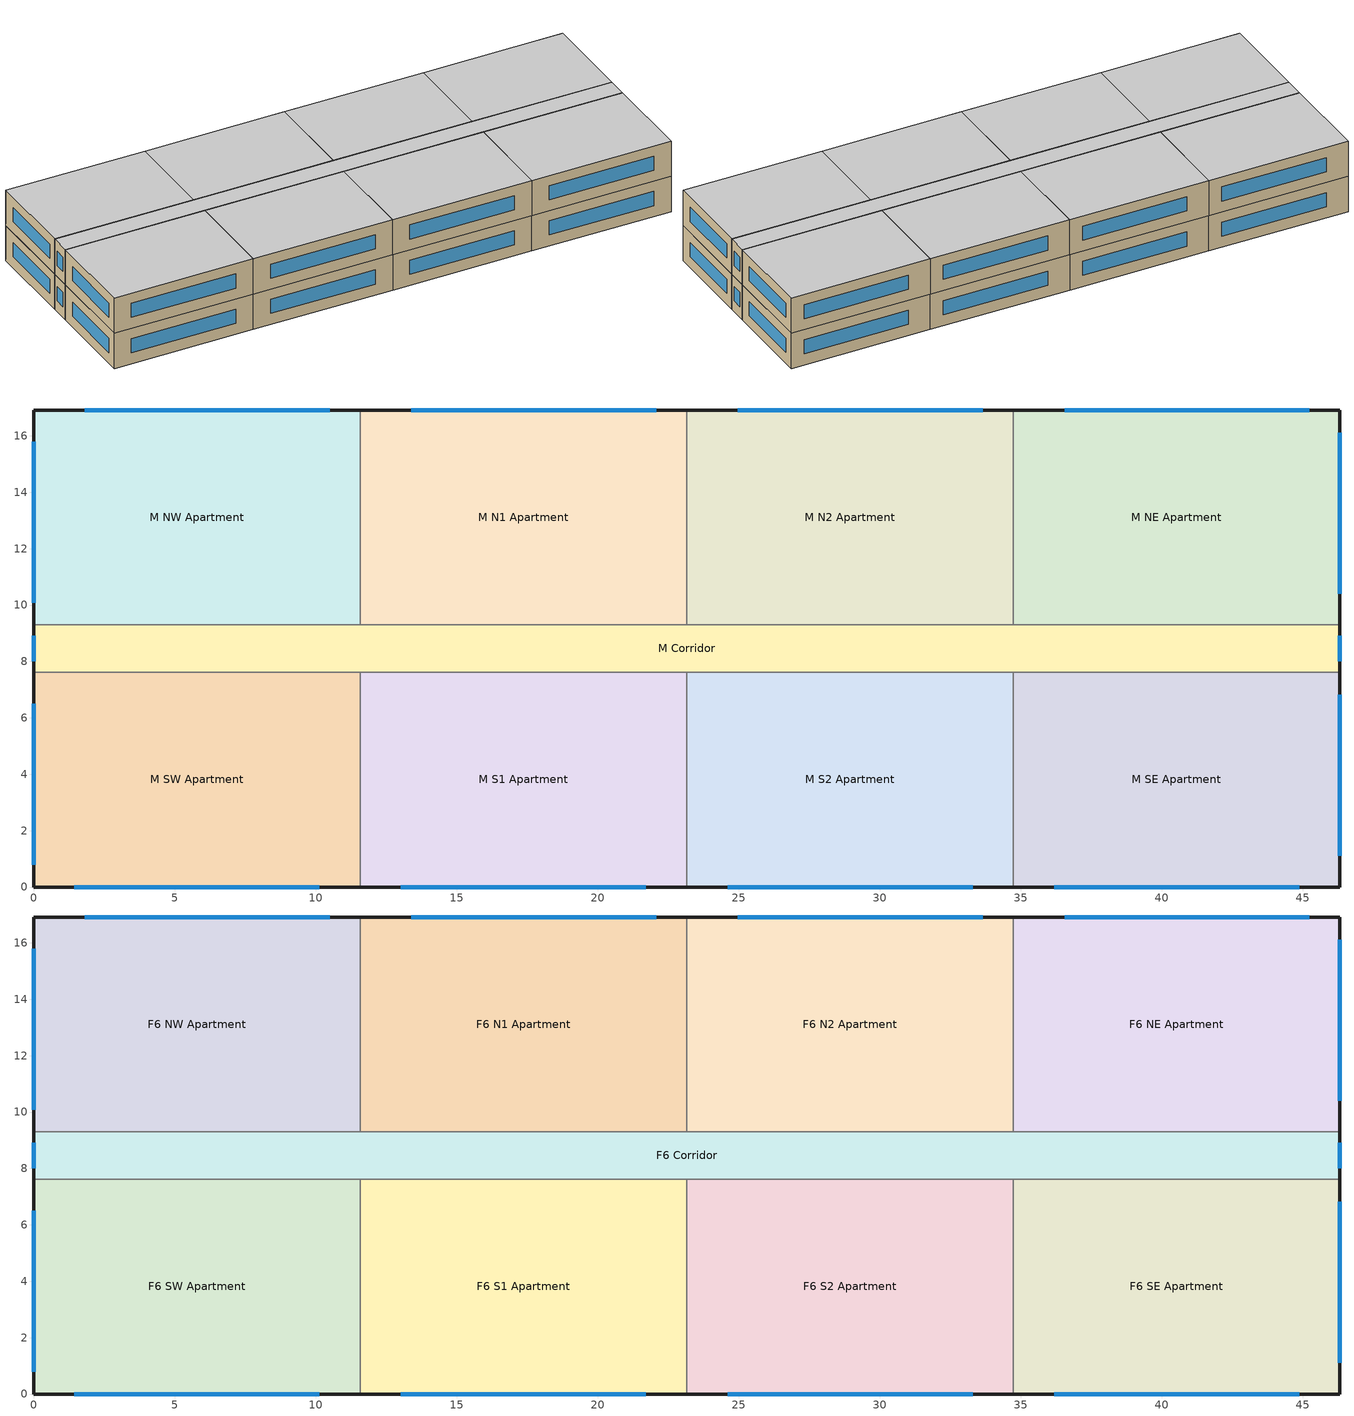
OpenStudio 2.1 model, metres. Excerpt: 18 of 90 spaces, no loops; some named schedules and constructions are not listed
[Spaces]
M S1 Apartment
 floor to F4 S1 Apartment: 23.16,7.62 23.16,0 11.58,0 11.58,7.62 z12.19
 wall outside: 11.58,0 23.16,0 z12.19:15.24
 wall to M Corridor: 23.16,7.62 11.58,7.62 z12.19:15.24
 wall to M S2 Apartment: 23.16,0 23.16,7.62 z12.19:15.24
 wall to M SW Apartment: 11.58,7.62 11.58,0 z12.19:15.24
 window: 13.03,0 21.72,0 z13.15:14.36
M Corridor
 floor to F4 Corridor: 46.33,9.3 46.33,7.62 0,7.62 0,9.3 z12.19
 wall outside: 46.33,7.62 46.33,9.3 / 0,9.3 0,7.62 z12.19:15.24
 wall to M SE Apartment: 34.75,7.62 46.33,7.62 z12.19:15.24
 wall to M NW Apartment: 11.58,9.3 0,9.3 z12.19:15.24
 wall to M SW Apartment: 0,7.62 11.58,7.62 z12.19:15.24
 wall to M N2 Apartment: 34.75,9.3 23.16,9.3 z12.19:15.24
 wall to M N1 Apartment: 23.16,9.3 11.58,9.3 z12.19:15.24
 wall to M NE Apartment: 46.33,9.3 34.75,9.3 z12.19:15.24
 wall to M S2 Apartment: 23.16,7.62 34.75,7.62 z12.19:15.24
 window: 46.33,8 46.33,8.91 / 0,8.91 0,8 z13.15:14.36
M NW Apartment
 floor to F4 NW Apartment: 11.58,16.92 11.58,9.3 0,9.3 0,16.92 z12.19
 wall outside: 11.58,16.92 0,16.92 0,9.3 z12.19:15.24
 wall to M N1 Apartment: 11.58,9.3 11.58,16.92 z12.19:15.24
 window: 0,15.8 0,10.08 / 10.5,16.92 1.81,16.92 z13.15:14.36
M N2 Apartment
 floor to F4 N2 Apartment: 34.75,16.92 34.75,9.3 23.16,9.3 23.16,16.92 z12.19
 wall outside: 34.75,16.92 23.16,16.92 z12.19:15.24
 wall to M NE Apartment: 34.75,9.3 34.75,16.92 z12.19:15.24
 wall to M N1 Apartment: 23.16,16.92 23.16,9.3 z12.19:15.24
 window: 33.66,16.92 24.98,16.92 z13.15:14.36
M SW Apartment
 floor to F4 SW Apartment: 11.58,7.62 11.58,0 0,0 0,7.62 z12.19
 wall outside: 0,7.62 0,0 11.58,0 z12.19:15.24
 window: 1.45,0 10.13,0 / 0,6.5 0,0.79 z13.15:14.36
M SE Apartment
 floor to F4 SE Apartment: 46.33,7.62 46.33,0 34.75,0 34.75,7.62 z12.19
 wall outside: 34.75,0 46.33,0 46.33,7.62 z12.19:15.24
 wall to M S2 Apartment: 34.75,7.62 34.75,0 z12.19:15.24
 window: 36.19,0 44.88,0 / 46.33,1.1 46.33,6.81 z13.15:14.36
M N1 Apartment
 floor to F4 N1 Apartment: 23.16,16.92 23.16,9.3 11.58,9.3 11.58,16.92 z12.19
 wall outside: 23.16,16.92 11.58,16.92 z12.19:15.24
 window: 22.08,16.92 13.4,16.92 z13.15:14.36
M NE Apartment
 floor to F4 NE Apartment: 46.33,16.92 46.33,9.3 34.75,9.3 34.75,16.92 z12.19
 wall outside: 46.33,9.3 46.33,16.92 34.75,16.92 z12.19:15.24
 window: 45.25,16.92 36.56,16.92 / 46.33,10.4 46.33,16.11 z13.15:14.36
M S2 Apartment
 floor to F4 S2 Apartment: 34.75,7.62 34.75,0 23.16,0 23.16,7.62 z12.19
 wall outside: 23.16,0 34.75,0 z12.19:15.24
 window: 24.61,0 33.3,0 z13.15:14.36
F6 S2 Apartment
 floor to M S2 Apartment: 34.75,7.62 34.75,0 23.16,0 23.16,7.62 z15.24
 wall outside: 23.16,0 34.75,0 z15.24:18.29
 wall to F6 Corridor: 34.75,7.62 23.16,7.62 z15.24:18.29
 wall to F6 S1 Apartment: 23.16,7.62 23.16,0 z15.24:18.29
 wall to F6 SE Apartment: 34.75,0 34.75,7.62 z15.24:18.29
 window: 24.61,0 33.3,0 z16.19:17.41
 ceiling to F7 S2 Apartment: 34.75,0 34.75,7.62 23.16,7.62 23.16,0 z18.29
F6 NE Apartment
 floor to M NE Apartment: 46.33,16.92 46.33,9.3 34.75,9.3 34.75,16.92 z15.24
 wall outside: 46.33,9.3 46.33,16.92 34.75,16.92 z15.24:18.29
 wall to F6 N2 Apartment: 34.75,16.92 34.75,9.3 z15.24:18.29
 wall to F6 Corridor: 34.75,9.3 46.33,9.3 z15.24:18.29
 window: 46.33,10.4 46.33,16.11 / 45.25,16.92 36.56,16.92 z16.19:17.41
 ceiling to F7 NE Apartment: 46.33,9.3 46.33,16.92 34.75,16.92 34.75,9.3 z18.29
F6 S1 Apartment
 floor to M S1 Apartment: 23.16,7.62 23.16,0 11.58,0 11.58,7.62 z15.24
 wall outside: 11.58,0 23.16,0 z15.24:18.29
 wall to F6 SW Apartment: 11.58,7.62 11.58,0 z15.24:18.29
 wall to F6 Corridor: 23.16,7.62 11.58,7.62 z15.24:18.29
 window: 13.03,0 21.72,0 z16.19:17.41
 ceiling to F7 S1 Apartment: 23.16,0 23.16,7.62 11.58,7.62 11.58,0 z18.29
F6 Corridor
 floor to M Corridor: 46.33,9.3 46.33,7.62 0,7.62 0,9.3 z15.24
 wall outside: 46.33,7.62 46.33,9.3 / 0,9.3 0,7.62 z15.24:18.29
 wall to F6 N1 Apartment: 23.16,9.3 11.58,9.3 z15.24:18.29
 wall to F6 SE Apartment: 34.75,7.62 46.33,7.62 z15.24:18.29
 wall to F6 SW Apartment: 0,7.62 11.58,7.62 z15.24:18.29
 wall to F6 N2 Apartment: 34.75,9.3 23.16,9.3 z15.24:18.29
 wall to F6 NW Apartment: 11.58,9.3 0,9.3 z15.24:18.29
 window: 46.33,8 46.33,8.91 / 0,8.91 0,8 z16.19:17.41
 ceiling to F7 Corridor: 46.33,7.62 46.33,9.3 0,9.3 0,7.62 z18.29
F6 SE Apartment
 floor to M SE Apartment: 46.33,7.62 46.33,0 34.75,0 34.75,7.62 z15.24
 wall outside: 34.75,0 46.33,0 46.33,7.62 z15.24:18.29
 window: 46.33,1.1 46.33,6.81 / 36.19,0 44.88,0 z16.19:17.41
 ceiling to F7 SE Apartment: 46.33,0 46.33,7.62 34.75,7.62 34.75,0 z18.29
F6 N1 Apartment
 floor to M N1 Apartment: 23.16,16.92 23.16,9.3 11.58,9.3 11.58,16.92 z15.24
 wall outside: 23.16,16.92 11.58,16.92 z15.24:18.29
 wall to F6 N2 Apartment: 23.16,9.3 23.16,16.92 z15.24:18.29
 wall to F6 NW Apartment: 11.58,16.92 11.58,9.3 z15.24:18.29
 window: 22.08,16.92 13.4,16.92 z16.19:17.41
 ceiling to F7 N1 Apartment: 23.16,9.3 23.16,16.92 11.58,16.92 11.58,9.3 z18.29
F6 NW Apartment
 floor to M NW Apartment: 11.58,16.92 11.58,9.3 0,9.3 0,16.92 z15.24
 wall outside: 11.58,16.92 0,16.92 0,9.3 z15.24:18.29
 window: 0,15.8 0,10.08 / 10.5,16.92 1.81,16.92 z16.19:17.41
 ceiling to F7 NW Apartment: 11.58,9.3 11.58,16.92 0,16.92 0,9.3 z18.29
F6 N2 Apartment
 floor to M N2 Apartment: 34.75,16.92 34.75,9.3 23.16,9.3 23.16,16.92 z15.24
 wall outside: 34.75,16.92 23.16,16.92 z15.24:18.29
 window: 33.66,16.92 24.98,16.92 z16.19:17.41
 ceiling to F7 N2 Apartment: 34.75,9.3 34.75,16.92 23.16,16.92 23.16,9.3 z18.29
F6 SW Apartment
 floor to M SW Apartment: 11.58,7.62 11.58,0 0,0 0,7.62 z15.24
 wall outside: 0,7.62 0,0 11.58,0 z15.24:18.29
 window: 1.45,0 10.13,0 / 0,6.5 0,0.79 z16.19:17.41
 ceiling to F7 SW Apartment: 11.58,0 11.58,7.62 0,7.62 0,0 z18.29
[Site]
Sable Island_NS_CAN: Latitude {deg}=43.93; Longitude {deg}=-60.02; Time Zone {hr}=-4; Elevation {m}=4; Terrain=City
[Building]
NECB 2011-HighriseApartment-NECB HDD Method-CAN_NS_Sable.Island.716000_CWEC.epw created: 2017-06-30 12:58:18 +0000: North Axis {deg}=0; Default Construction Set=NECB 2011 - HighApt - NECB HDD Method at climate 5; Standards Number of Stories=10; Standards Number of Above Ground Stories=10; Standards Building Type=HighriseApartment
[Site:GroundTemperature:BuildingSurface]
19.527, 19.502, 19.536, 19.598, 20.002, 21.64, 22.225, 22.375, 21.449, 20.121, 19.802, 19.633
[Site:WaterMainsTemperature]
Calculation Method=Correlation; Annual Average Outdoor Air Temperature {C}=7.4; Maximum Difference In Monthly Average Outdoor Air Temperatures {deltaC}=18.3
[SizingPeriod:DesignDay] Barometric Pressure {Pa}=101277; Sky Clearness=0; Rain Indicator=0; Snow Indicator=0; Day of Month=21; Daylight Saving Time Indicator=0; Humidity Indicating Type=Wetbulb; Dry-Bulb Temperature Range Modifier Type=DefaultMultipliers
Name | Maximum Dry-Bulb Temperature {C} | Daily Dry-Bulb Temperature Range {deltaC} | Humidity Indicating Conditions at Maximum Dry-Bulb | Wind Speed {m/s} | Wind Direction {deg} | Month | Day Type | Solar Model Indicator | ASHRAE Taub | ASHRAE Taud
Sable Island Ann Clg .4% Condns WB=>MDB | 21.4 | 4.5 | 20.5 | 5.5 | 190 | 8 | SummerDesignDay | ASHRAETau | 0.43 | 2.183
Sable Island Ann Clg .4% Condns DB=>MWB | 21.8 | 4.5 | 19.9 | 5.5 | 190 | 8 | SummerDesignDay | ASHRAETau | 0.43 | 2.183
Sable Island Ann Htg 99.6% Condns DB | -9.6 | 0 | -9.6 | 10.3 | 300 | 2 | WinterDesignDay | ASHRAEClearSky
[Material:NoMass]
CP02 CARPET PAD: Roughness=VeryRough; Thermal Resistance {m2-K/W}=0.21648; Thermal Absorptance=0.9; Solar Absorptance=0.7; Visible Absorptance=0.8
[Material]
Name | Roughness | Thickness {m} | Conductivity {W/m-K} | Density {kg/m3} | Specific Heat {J/kg-K} | Thermal Absorptance | Solar Absorptance | Visible Absorptance
100mm Normalweight concrete floor | MediumSmooth | 0.1016 | 2.31 | 2322 | 832
G01 13mm gypsum board | Smooth | 0.0127 | 0.16 | 800 | 1090 | 0.9 | 0.7 | 0.5
G05 25mm wood | MediumSmooth | 0.0254 | 0.15 | 608 | 1630 | 0.9 | 0.5 | 0.5
[Construction]
Typical Interior Floor: 100mm Normalweight concrete floor, CP02 CARPET PAD
Typical Interior Wall: G01 13mm gypsum board, G01 13mm gypsum board
Typical Interior Ceiling: CP02 CARPET PAD, 100mm Normalweight concrete floor
Typical Interior Window: Clear 3mm
Typical Interior Door; Typical Interior Partition: G05 25mm wood
Customized Fenestration: cond=0.220 tvis=0.220 tsol=0.232: Customized Fenestration:: cond=0.220 tvis=0.220 tsol=0.232
Customized Fenestration: cond=0.220 tvis=0.441 tsol=0.279: Customized Fenestration:: cond=0.220 tvis=0.441 tsol=0.279
Customized Fenestration: cond=0.220 tvis=0.294 tsol=0.332: Customized Fenestration:: cond=0.220 tvis=0.294 tsol=0.332
Customized Fenestration: cond=0.220 tvis=0.898 tsol=0.837: Customized Fenestration:: cond=0.220 tvis=0.898 tsol=0.837
[DefaultConstructionSet]
NECB 2011 - HighApt - NECB HDD Method at climate 5: Default Exterior Surface Constructions=NECB 2011 - HighApt - NECB HDD Method at climate 5; Default Interior Surface Constructions=Default Surface Constructions 2; Default Ground Contact Surface Constructions=NECB 2011 - HighApt - NECB HDD Method at climate 6; Default Exterior SubSurface Constructions=NECB 2011 - HighApt - NECB HDD Method at climate 5; Default Interior SubSurface Constructions=Default Sub Surface Constructions 2; Interior Partition Construction=Typical Interior Partition
[DefaultSurfaceConstructions]
Name | Floor Construction | Wall Construction | Roof Ceiling Construction
Default Surface Constructions 2 | Typical Interior Floor | Typical Interior Wall | Typical Interior Ceiling
NECB 2011 - HighApt - NECB HDD Method at climate 5 | Customized opaque construction {175ed0aa-c797-45c4-bccd-ceaa0ee3fff7} to conductance of 0.183 | Customized opaque construction {d31fcdc0-99ab-4887-ab6c-72c48977ef6a} to conductance of 0.278 | Customized opaque construction {1b6dd3f2-b2ae-42b2-b140-8f8b4a4ba158} to conductance of 0.183
NECB 2011 - HighApt - NECB HDD Method at climate 6 | Customized opaque construction {28d5d548-6598-4599-8a07-bbe6587d360a} to conductance of 0.757 | Customized opaque construction {28d5d548-6598-4599-8a07-bbe6587d360a} to conductance of 0.379 | Customized opaque construction {28d5d548-6598-4599-8a07-bbe6587d360a} to conductance of 0.379
[DefaultSubSurfaceConstructions]
Name | Fixed Window Construction | Operable Window Construction | Door Construction | Glass Door Construction | Overhead Door Construction | Skylight Construction | Tubular Daylight Dome Construction | Tubular Daylight Diffuser Construction
Default Sub Surface Constructions 2 | Typical Interior Window | Typical Interior Window | Typical Interior Door
NECB 2011 - HighApt - NECB HDD Method at climate 5 | Customized Fenestration: cond=0.220 tvis=0.220 tsol=0.232 | Customized Fenestration: cond=0.220 tvis=0.220 tsol=0.232 | Customized opaque construction {afe2a6b6-c24d-4c0b-a9a7-04c37b59801d} to conductance of 2.2 | Customized Fenestration: cond=0.220 tvis=0.441 tsol=0.279 | Customized opaque construction {4c466ba6-6a30-47b3-add3-35c8f255596c} to conductance of 2.2 | Customized Fenestration: cond=0.220 tvis=0.294 tsol=0.332 | Customized Fenestration: cond=0.220 tvis=0.898 tsol=0.837 | Customized Fenestration: cond=0.220 tvis=0.898 tsol=0.837
[WindowMaterial:Glazing]
Clear 3mm: Optical Data Type=SpectralAverage; Thickness {m}=0.003; Solar Transmittance at Normal Incidence=0.837; Front Side Solar Reflectance at Normal Incidence=0.075; Back Side Solar Reflectance at Normal Incidence=0.075; Visible Transmittance at Normal Incidence=0.898; Front Side Visible Reflectance at Normal Incidence=0.081; Back Side Visible Reflectance at Normal Incidence=0.081; Infrared Transmittance at Normal Incidence=0; Front Side Infrared Hemispherical Emissivity=0.84; Back Side Infrared Hemispherical Emissivity=0.84; Conductivity {W/m-K}=0.9; Dirt Correction Factor for Solar and Visible Transmittance=1; Solar Diffusing=No
[WindowMaterial:SimpleGlazingSystem] U-Factor {W/m2-K}=2.2; Solar Heat Gain Coefficient=0.6; Visible Transmittance=0.21
Customized Fenestration:: cond=0.220 tvis=0.220 tsol=0.232; Customized Fenestration:: cond=0.220 tvis=0.441 tsol=0.279; Customized Fenestration:: cond=0.220 tvis=0.294 tsol=0.332; Customized Fenestration:: cond=0.220 tvis=0.898 tsol=0.837
[Space] Part of Total Floor Area=Yes
Name | Space Type | Building Story | Thermal Zone
F6 NE Apartment | Space Function Dwelling Unit(s) | Building Story 6 | Sp-F6 NE Apartment Sys-1 Flr-2 Sch-G HPlcmt-north ZN
F6 S1 Apartment | Space Function Dwelling Unit(s) | Building Story 6 | Sp-F6 S1 Apartment Sys-1 Flr-2 Sch-G HPlcmt-south ZN
F6 SE Apartment | Space Function Dwelling Unit(s) | Building Story 6 | Sp-F6 SE Apartment Sys-1 Flr-2 Sch-G HPlcmt-south ZN
M NE Apartment | Space Function Dwelling Unit(s) | Building Story 5 | Sp-M NE Apartment Sys-1 Flr-1 Sch-G HPlcmt-north ZN
M S1 Apartment | Space Function Dwelling Unit(s) | Building Story 5 | Sp-M S1 Apartment Sys-1 Flr-1 Sch-G HPlcmt-south ZN
M Corridor | Space Function Corr. < 2.4m wide-sch-G | Building Story 5 | Sp-M Corridor Sys-1 Flr-1 Sch-G HPlcmt-east ZN
F6 S2 Apartment | Space Function Dwelling Unit(s) | Building Story 6 | Sp-F6 S2 Apartment Sys-1 Flr-2 Sch-G HPlcmt-south ZN
M SW Apartment | Space Function Dwelling Unit(s) | Building Story 5 | Sp-M SW Apartment Sys-1 Flr-1 Sch-G HPlcmt-south ZN
F6 Corridor | Space Function Corr. < 2.4m wide-sch-G | Building Story 6 | Sp-F6 Corridor Sys-1 Flr-2 Sch-G HPlcmt-east ZN
M NW Apartment | Space Function Dwelling Unit(s) | Building Story 5 | Sp-M NW Apartment Sys-1 Flr-1 Sch-G HPlcmt-north ZN
M N2 Apartment | Space Function Dwelling Unit(s) | Building Story 5 | Sp-M N2 Apartment Sys-1 Flr-1 Sch-G HPlcmt-north ZN
M N1 Apartment | Space Function Dwelling Unit(s) | Building Story 5 | Sp-M N1 Apartment Sys-1 Flr-1 Sch-G HPlcmt-north ZN
F6 N1 Apartment | Space Function Dwelling Unit(s) | Building Story 6 | Sp-F6 N1 Apartment Sys-1 Flr-2 Sch-G HPlcmt-north ZN
F6 N2 Apartment | Space Function Dwelling Unit(s) | Building Story 6 | Sp-F6 N2 Apartment Sys-1 Flr-2 Sch-G HPlcmt-north ZN
M SE Apartment | Space Function Dwelling Unit(s) | Building Story 5 | Sp-M SE Apartment Sys-1 Flr-1 Sch-G HPlcmt-south ZN
F6 NW Apartment | Space Function Dwelling Unit(s) | Building Story 6 | Sp-F6 NW Apartment Sys-1 Flr-2 Sch-G HPlcmt-north ZN
F6 SW Apartment | Space Function Dwelling Unit(s) | Building Story 6 | Sp-F6 SW Apartment Sys-1 Flr-2 Sch-G HPlcmt-south ZN
M S2 Apartment | Space Function Dwelling Unit(s) | Building Story 5 | Sp-M S2 Apartment Sys-1 Flr-1 Sch-G HPlcmt-south ZN
[BuildingStory]
Name | Nominal Z Coordinate {m}
Building Story 5 | 12.1914
Building Story 6 | 15.2393
[SpaceType] Standards Building Type=Space Function
Name | Default Schedule Set | Design Specification Outdoor Air Object | Standards Space Type
Space Function Corr. < 2.4m wide-sch-G | Space Function Corr. < 2.4m wide-sch-G Schedule Set | Space Function Corr. < 2.4m wide-sch-G Ventilation | Corr. < 2.4m wide-sch-G
Space Function Dwelling Unit(s) | Space Function Dwelling Unit(s) Schedule Set | Space Function Dwelling Unit(s) Ventilation | Dwelling Unit(s)
[DesignSpecification:OutdoorAir]
Space Function Dwelling Unit(s) Ventilation: Outdoor Air Method=Sum; Outdoor Air Flow per Floor Area {m3/s-m2}=0.00034544
[DefaultScheduleSet]
Space Function Dwelling Unit(s) Schedule Set: Number of People Schedule=NECB-G-Occupancy; People Activity Level Schedule=NECB-Activity; Lighting Schedule=NECB-G-Lighting; Electric Equipment Schedule=NECB-G-Electric-Equipment; Infiltration Schedule=Always On
[ThermostatSetpoint:DualSetpoint] Heating Setpoint Temperature Schedule=NECB-G-Thermostat Setpoint-Heating; Cooling Setpoint Temperature Schedule=NECB-G-Thermostat Setpoint-Cooling
Space Function Dwelling Unit(s) Thermostat 80; Space Function Dwelling Unit(s) Thermostat 81; Space Function Dwelling Unit(s) Thermostat 82; Space Function Dwelling Unit(s) Thermostat 83; Space Function Corr. < 2.4m wide-sch-G Thermostat 11; Space Function Dwelling Unit(s) Thermostat 84; Space Function Dwelling Unit(s) Thermostat 85; Space Function Dwelling Unit(s) Thermostat 86; Space Function Dwelling Unit(s) Thermostat 87; Space Function Dwelling Unit(s) Thermostat 88; Space Function Dwelling Unit(s) Thermostat 89; Space Function Dwelling Unit(s) Thermostat 90; Space Function Dwelling Unit(s) Thermostat 91; Space Function Corr. < 2.4m wide-sch-G Thermostat 12; Space Function Dwelling Unit(s) Thermostat 92; Space Function Dwelling Unit(s) Thermostat 93; Space Function Dwelling Unit(s) Thermostat 94; Space Function Dwelling Unit(s) Thermostat 95
[SpaceInfiltration:DesignFlowRate] Schedule=Always On Discrete; Design Flow Rate Calculation Method=Flow/ExteriorArea; Flow per Exterior Surface Area {m3/s-m2}=0.00025; Constant Term Coefficient=0; Temperature Term Coefficient=0; Velocity Term Coefficient=0.224; Velocity Squared Term Coefficient=0
Name | Space or SpaceType
F6 Corridor Infiltration | F6 Corridor
F6 N1 Apartment Infiltration | F6 N1 Apartment
F6 N2 Apartment Infiltration | F6 N2 Apartment
F6 NE Apartment Infiltration | F6 NE Apartment
F6 NW Apartment Infiltration | F6 NW Apartment
F6 S1 Apartment Infiltration | F6 S1 Apartment
F6 S2 Apartment Infiltration | F6 S2 Apartment
F6 SE Apartment Infiltration | F6 SE Apartment
F6 SW Apartment Infiltration | F6 SW Apartment
M Corridor Infiltration | M Corridor
M N1 Apartment Infiltration | M N1 Apartment
M N2 Apartment Infiltration | M N2 Apartment
M NE Apartment Infiltration | M NE Apartment
M NW Apartment Infiltration | M NW Apartment
M S1 Apartment Infiltration | M S1 Apartment
M S2 Apartment Infiltration | M S2 Apartment
M SE Apartment Infiltration | M SE Apartment
M SW Apartment Infiltration | M SW Apartment
[ThermalZone] Use Ideal Air Loads=No
Name | Thermostat
Sp-M N2 Apartment Sys-1 Flr-1 Sch-G HPlcmt-north ZN | Space Function Dwelling Unit(s) Thermostat 80
Sp-M NE Apartment Sys-1 Flr-1 Sch-G HPlcmt-north ZN | Space Function Dwelling Unit(s) Thermostat 81
Sp-M NW Apartment Sys-1 Flr-1 Sch-G HPlcmt-north ZN | Space Function Dwelling Unit(s) Thermostat 82
Sp-M N1 Apartment Sys-1 Flr-1 Sch-G HPlcmt-north ZN | Space Function Dwelling Unit(s) Thermostat 83
Sp-M Corridor Sys-1 Flr-1 Sch-G HPlcmt-east ZN | Space Function Corr. < 2.4m wide-sch-G Thermostat 11
Sp-M S2 Apartment Sys-1 Flr-1 Sch-G HPlcmt-south ZN | Space Function Dwelling Unit(s) Thermostat 84
Sp-M SW Apartment Sys-1 Flr-1 Sch-G HPlcmt-south ZN | Space Function Dwelling Unit(s) Thermostat 85
Sp-M S1 Apartment Sys-1 Flr-1 Sch-G HPlcmt-south ZN | Space Function Dwelling Unit(s) Thermostat 86
Sp-M SE Apartment Sys-1 Flr-1 Sch-G HPlcmt-south ZN | Space Function Dwelling Unit(s) Thermostat 87
Sp-F6 NW Apartment Sys-1 Flr-2 Sch-G HPlcmt-north ZN | Space Function Dwelling Unit(s) Thermostat 88
Sp-F6 N2 Apartment Sys-1 Flr-2 Sch-G HPlcmt-north ZN | Space Function Dwelling Unit(s) Thermostat 89
Sp-F6 N1 Apartment Sys-1 Flr-2 Sch-G HPlcmt-north ZN | Space Function Dwelling Unit(s) Thermostat 90
Sp-F6 NE Apartment Sys-1 Flr-2 Sch-G HPlcmt-north ZN | Space Function Dwelling Unit(s) Thermostat 91
Sp-F6 Corridor Sys-1 Flr-2 Sch-G HPlcmt-east ZN | Space Function Corr. < 2.4m wide-sch-G Thermostat 12
Sp-F6 SW Apartment Sys-1 Flr-2 Sch-G HPlcmt-south ZN | Space Function Dwelling Unit(s) Thermostat 92
Sp-F6 SE Apartment Sys-1 Flr-2 Sch-G HPlcmt-south ZN | Space Function Dwelling Unit(s) Thermostat 93
Sp-F6 S1 Apartment Sys-1 Flr-2 Sch-G HPlcmt-south ZN | Space Function Dwelling Unit(s) Thermostat 94
Sp-F6 S2 Apartment Sys-1 Flr-2 Sch-G HPlcmt-south ZN | Space Function Dwelling Unit(s) Thermostat 95
